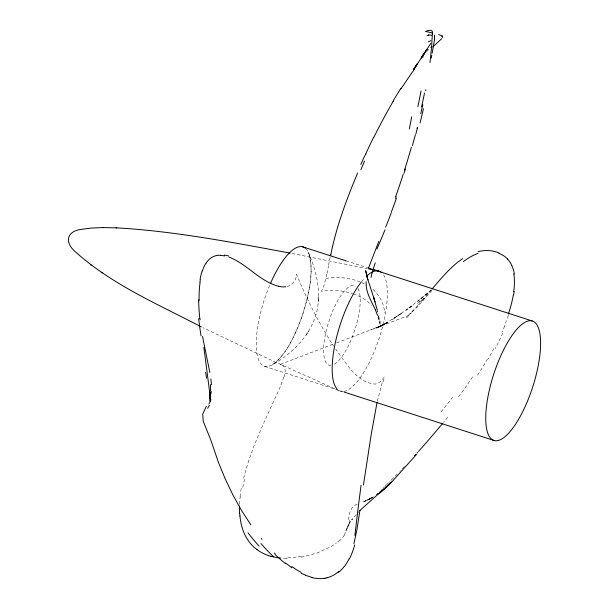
<?xml version="1.0" encoding="UTF-8"?>
<svg xmlns="http://www.w3.org/2000/svg" width="609" height="609" viewBox="0 0 609 609"><rect width="100%" height="100%" fill="white"/><g stroke="black" fill="none" stroke-linecap="round" stroke-linejoin="round"><path stroke-width="0.46" stroke-dasharray="3.04 2.28" d="M318.294 301.386C319.649 284.54 315.066 267.808 308.382 252.484C315.013 273.266 308.223 295.616 302.231 315.759C295.434 333.58 288.11 353.319 272.109 364.92C296.088 351.507 317.563 328.114 318.4 299.339M318.416 298.882L318.53 296.514M348.759 519.85C348.66 512.831 351.233 505.44 358.937 503.605M240.152 497.644L240.266 496.594M327.025 273.395L328.464 266.087M326.873 274.157L324.262 284.806L321.514 291.376C331.798 289.336 342.593 290.463 352.527 293.652M377.291 401.308L382.467 381.866M243.63 478.331C251.631 445.887 267.275 416.137 280.703 385.763M283.901 377.062C285.895 372.746 286.306 365.05 279.95 364.532L333.054 344.184M508.348 315.492L504.389 326.081M493.884 348.592L488.19 358.975M344.161 535.151L346.118 531.421L348.104 525.43L345.897 530.751L350.091 522.179L349.505 523.23L352.375 518.921L351.675 519.903L358.701 511.712M306.076 335.133L307.362 333.138M307.614 332.773L308.733 331.045M461.789 399.078L461.508 399.466M447.661 417.355L443.55 422.418M384.271 377.032L380.168 381.942L375.426 384.119C356.554 382.97 346.019 362.5 335.643 349.147M431.347 289.907L423.849 298.753M431.964 290.402L417.431 306.921L407.741 315.888M423.316 299.362L419.296 303.929M418.817 304.462L418.337 304.987M417.865 305.512L409.743 314M404.399 466.54L402.047 468.999M400.418 470.688L399.847 471.267M397.235 473.954L394.586 476.657M393.703 477.547L391.671 479.603M390.864 480.425L391.511 479.77M388.907 482.381L389.562 481.727M388.26 483.028L386.304 484.985M384.858 486.416L385.961 485.32M383.206 488.053L383.761 487.504M381.554 489.682L382.102 489.141M410.291 313.962L411.486 312.843M340.248 539.879L336.138 543.335M431.142 290.082L417.827 301.28L428.538 292.487L406.127 310.156L413.031 305.231L392.257 319.535L402.161 312.965L379.224 327.269L388.397 321.925L378.166 327.543L387.453 322.496M371.193 498.185L373.347 496.731M372.48 497.386L369.313 499.311L370.569 498.565M372.19 497.477L365.529 501.062L370.516 498.604M370.478 498.565L366.626 500.522L370.432 498.573M377.435 327.741L387.263 322.603L377.283 327.787L385.786 323.425L376.073 328.137L384.926 323.881L375.334 328.365L383.662 324.513L370.409 330.032M370.599 498.573L363.969 501.588M370.736 498.588L362.568 502.136M378.044 327.01L379.742 326.333M336.541 342.852L408.525 315.531M287.098 286.534C292.731 285.454 296.37 279.805 296.56 274.324C306.7 299.339 319.086 323.463 333.656 346.186M325.899 278.496C337.287 276.25 349.246 277.833 360.056 281.86M301.227 557.197L317.053 553.041L331.227 546.555A71.832 63.838 63.2 0 0 336.039 543.205M287.319 558.461L286.542 558.461M291.901 253.435L367.029 268.599M346.034 260.819L366.816 267.534M264.671 366.39L343.278 391.777M353.311 293.926C360.163 296.218 366.641 299.963 371.551 305.315M339.449 390.856L273.837 361.388L202.911 327.688M361.579 282.546L366.793 285.187M372.959 289.481C379.864 295.373 383.99 304.043 384.721 313.049M378.227 316.459L380.328 325.929M377.999 316.787L379.658 322.823M379.08 318.362L378.364 314.891L379.849 322.184M330.991 365.415A41.823 13.672 -72.1 0 1 328.51 322.481A41.823 13.672 -72.1 0 1 355.717 286.04M357.955 288.468A41.823 13.672 -72.1 0 1 354.88 329.773A41.823 13.672 -72.1 0 1 333.192 364.814M379.803 320.578A56.82 8.313 88.7 0 1 380.534 323.524M328.487 265.296A68.634 4.111 -80 0 1 330.36 256.26M422.768 57.68A99.366 17.402 -61.6 0 1 423.856 56.363M426.574 51.46A107.709 18.057 -61.1 0 1 431.789 46.048M408.266 316.353A56.82 6.684 -54.1 0 1 406.409 317.944M283.771 377.154A68.634 22.35 -53.6 0 1 280.528 385.847M242.801 487.383A171.152 111.584 -47.3 0 1 244.871 478.134M240.037 496.662A149.388 99.29 -46.1 0 1 241.339 487.916M239.543 504.199A124.35 82.245 -46.4 0 1 240.045 497.675M286.588 558.339A99.366 65.087 -46.4 0 1 282.759 558.202M301.425 556.306A107.709 70.994 -47.1 0 1 287.585 557.745M344.298 535.227A34.69 29.948 23.5 0 1 340.469 540.061M348.584 523.938A52.8 45.074 22.8 0 1 347.328 528.749M349.817 520.147A79.627 66.252 37.7 0 1 349.231 523.839M452.769 396.977A273.426 118.466 -47.8 0 1 439.805 413.511M472.584 376.918A259.274 132.526 -46.7 0 1 458.303 397.205M487.527 358.929A238.248 130.471 -45.8 0 1 476.938 376.195M502.737 333.077A199.95 109.513 -45.9 0 1 495.277 348.576M504.64 326.036A180.607 96.115 -46.7 0 1 501.961 332.362M382.985 382.033A56.82 36.875 -70.8 0 1 384.759 377.26M305.893 248.746A62.742 20.508 -72.1 0 1 299.011 324.498A62.742 20.508 -72.1 0 1 260.439 363.291A62.742 20.508 -72.1 0 1 269.817 285.035M383.586 274.819A63.108 20.63 -72.1 0 1 378.44 340.393A63.108 20.63 -72.1 0 1 343.879 391.45M342.311 391.564A63.108 20.63 -72.1 0 1 338.162 390.049M361.411 281.838A63.108 20.63 -72.1 0 1 364.837 277.879M424.222 298.334L417.5 303.427L424.222 298.334"/><path stroke-width="0.91" d="M366.184 281.731C365.423 291.833 371.048 300.564 375.167 309.303M432.39 32.894L432.344 34.271M432.39 32.81C433.372 29.042 427.556 30.458 425.584 31.417L432.108 32.947M432.344 34.386L431.621 46.665M210.356 395.865L210.128 401.141L209.724 391.587L210.257 396.794L203.878 347.419M431.598 46.901L431.56 47.373M431.537 47.609L430.015 62.438M211.346 391.389L209.77 398.545M514.148 291.475L513.669 294.832M359.896 510.449L356.935 529.716L353.92 543.639M199.942 282.013L200.308 279.691M363.466 484.977L371.208 434.438L377.078 402.283M432.146 53.249L434.506 39.775L434.529 35.063M431.271 58.076L431.773 55.335M425.851 89.698L425.661 90.726M330.634 255.552C336.183 227.012 346.46 199.714 357.628 172.964M422.806 104.664L420.766 113.578M417.272 127.631L417.058 128.438M415.422 134.589L412.415 145.452M368.628 267.77L378.783 241.408M405.404 168.944L404.079 173.146M202.454 270.898L202.599 270.465M396.124 196.814L395.568 198.374M442.56 37.56L442.614 36.692M365.37 155.173L365.864 154.1M373.857 137.284L375.41 134.17A101.132 17.554 -61.2 0 1 385.033 115.824L385.132 115.657A91.213 15.804 -61.2 0 1 393.064 101.543M206.322 406.317L202.728 414.158L203.223 421.192L211.011 440.634L218.319 462.086L225.246 478.978L233.255 495.627L242.024 511.271L250.931 524.928M430.791 43.414L421.329 57.847L427.054 49.367L424.115 53.653M393.102 101.665L393.505 100.972M417.386 63.648L413.389 70.012L424.557 53.052L421.154 57.939M400.874 88.944L402.602 86.234M413.45 69.525L417.683 63.207M421.375 57.619L424.169 53.44M413.884 69.609L414.417 68.878M442.72 423.422L424.435 444.783M432.192 288.902C441.479 277.978 450.706 266.651 462.741 258.604M416.495 454.466L391.595 482.1L359.881 510.502M423.095 446.29L423.993 445.286M422.646 446.8L418.52 451.376M416.982 453.073L417.751 452.228M415.856 454.306L414.63 455.631M441.799 38.611L433.342 46.36M432.755 46.939L433.159 46.535M380.556 492.346L386.829 486.728M338.909 571.569L338.239 572.148M383.533 489.705L391.595 482.1L379.354 493.305M380.008 492.034L382.079 490.458L380.617 491.562M477.989 251.662C484.924 249.926 492.483 250.093 499.083 253.001M327.102 577.796L324.955 578.215M285.819 286.763L284.921 286.854A68.634 37.743 -83.3 0 1 278.389 286.215M103.134 227.591L91.236 228.048L82.268 229.25C67.325 230.621 63.762 241.682 75.082 251.532C111.668 284.555 157.982 304.241 201.221 326.843M115.984 227.842L116.776 227.857C175.133 231.222 232.676 242.443 290.036 253.085M102.479 227.583L116.776 227.857M220.549 255.27L220.138 255.262A124.35 44.069 74.7 0 0 213.234 256.617L212.099 257.264A101.132 35.847 74.9 0 0 206.147 263.035M368.879 268.98L378.151 270.883M278.374 286.245C259.411 281.114 247.003 263.994 228.938 257.036M311.968 577.439L305.444 575.261M271.85 556.55L270.982 556.306M438.647 34.515L441.563 35.687M302.658 246.812L346.034 260.819M367.714 267.823L532.167 320.943M344.184 392.074L494.181 440.52M301.584 573.511L301.067 573.252M90.497 264.709L91.038 265.082M101.612 272.398L102.266 272.847M291.78 567.679L285.522 563.013M257.028 549.569L255.24 548.169A87.993 57.992 -47 0 1 248.632 541.15L248.358 540.678A91.213 60.162 -46.7 0 1 243.242 530.949L243.219 530.82A101.132 66.716 -46.7 0 1 239.938 515.998M275.116 553.741L274.316 552.957M261.878 539.308L261.269 538.569M375.304 309.608L377.55 315.409M375.091 301.995L373.637 297.321L377.276 310.171M374.581 300.359L367.166 277.392L367.836 279.973L365.697 270.708L367.044 276.669M377.504 311.077L377.702 311.899M209.823 372.472L202.515 336.366M513.92 273.464L514.095 274.469M210.881 378.912L211.468 384.781M200.125 319.717L200.026 318.781M239.923 516.006L239.71 513.28M209.877 393.018L210.47 400.227M198.892 300.793L198.884 299.712M330.535 255.46A68.634 4.111 -80 0 1 330.702 254.669M360.901 169.614A171.152 27.953 -61.6 0 1 364.593 161.081M360.871 164.445A149.388 27.336 -61 0 1 364.761 155.668M365.529 154.366A124.35 22.038 -61.1 0 1 373.561 137.436M393.399 100.508A87.993 14.928 -61.2 0 1 400.928 88.244M402.541 86.699A92.385 14.707 -61 0 1 413.709 70.202M414.66 68.162A99.366 17.402 -61.6 0 1 415.863 66.533M430.829 40.567A71.832 8.123 -18.8 0 1 428.226 41.922M442.644 35.703A34.69 4.872 0.3 0 1 441.677 36.654M428.279 34.713A52.8 8.206 1.1 0 1 431.575 35.299M427.023 35.352A79.627 18.437 -6.1 0 1 428.903 35.619M411.669 116.852A273.426 19.069 -75.7 0 1 409.37 128.857M421.002 91.084A259.274 29.887 -71.3 0 1 417.85 106.72M424.488 92.987A238.248 33.67 -69.2 0 1 421.557 106.94M423.438 108.714A199.95 28.128 -69.1 0 1 420.035 122.927M417.568 127.525A180.607 22.419 -69.9 0 1 415.932 133.714M411.402 147.18A136.081 14.882 -70.5 0 1 404.543 170.071M403.287 173.999A107.138 13.375 -70.2 0 1 395.606 196.867M396.375 198.412A92.355 12.317 -70.1 0 1 391.366 212.031M391.275 212.823A86.204 9.47 -70 0 1 385.626 227.241M385.002 229.806A85.336 7.087 -69.7 0 1 376.941 248.967M371.056 277.384A111.554 33.053 -51.2 0 1 375.319 262.837M239.588 513.341A124.35 82.245 -46.4 0 1 239.474 506.163M270.959 556.344A92.385 60.87 -47.8 0 1 257.006 549.592M280.878 558.05A99.366 65.087 -46.4 0 1 271.888 556.481M513.311 294.992A136.081 70.773 -47.4 0 1 508.378 314.077M513.897 274.598A107.138 56.706 -46.5 0 1 513.745 291.665M511.834 265.661A92.355 49.215 -46 0 1 514.262 273.22M507.487 259.053A86.204 45.469 -47.6 0 1 511.811 265.44M498.885 253.275A85.336 44.731 -49.4 0 1 507.533 259M463.38 261.604A111.554 65.947 -83.5 0 1 478.088 253.306M224.47 255.049A171.152 61.281 75.7 0 1 228.763 256.031M220.572 255.377A149.388 52.823 74.3 0 1 224.554 255.932M202.561 270.373A91.213 32.323 74.9 0 1 206.086 263.073M200.087 279.303A87.993 31.051 75.1 0 1 202.295 270.556M199.074 299.94A92.385 32.056 75.7 0 1 200.087 282.249M199.805 318.621A99.366 35.878 75 0 1 198.686 300.564M201.092 335.841A107.709 37.88 75.2 0 1 198.679 318.659M205.576 372.404A71.832 29.788 76.5 0 1 206.573 378.067M210.463 384.591A34.69 23.637 70.8 0 1 210.478 391.001M210.98 399.611A52.8 36.654 71.6 0 1 208.963 404.033M209.359 405.282A79.627 49.595 79.9 0 1 207.669 408.304M259.069 546.106A273.426 146.769 86.5 0 1 248.069 532.852M273.745 556.862A259.274 126.444 81.9 0 1 260.964 543.563M285.492 563.63A238.248 110.709 79.5 0 1 275.04 554.411M301.059 572.323A199.95 92.819 79.6 0 1 291.825 566.522M305.436 575.132A180.607 85.085 80.9 0 1 301.584 573.358M324.955 578.261A136.081 64.653 82 0 1 311.975 577.56M338.185 571.965A107.138 50.844 80.9 0 1 327.094 577.72M344.298 566.37A92.355 43.924 80.3 0 1 339.023 571.935M349.284 558.506A86.204 40.323 81.8 0 1 344.466 566.37M354.72 544.849A85.336 38.824 83.3 0 1 349.429 558.895M354.887 535.44A111.554 3.86 -82.5 0 1 361.076 485.213M270.373 283.733A62.742 20.508 -72.1 0 1 305.406 248.289M366.755 275.991A63.108 20.63 -72.1 0 1 381.363 272.307M336.998 388.938A63.108 20.63 -72.1 0 1 335.628 341.284A63.108 20.63 -72.1 0 1 360.924 282.462M378.509 493.503L377.001 494.5L378.509 493.503M518.426 419.593A62.742 20.508 -72.1 0 0 533.872 321.674A62.742 20.508 -72.1 0 0 487.23 400.928A62.742 20.508 -72.1 0 0 518.426 419.593"/></g></svg>
